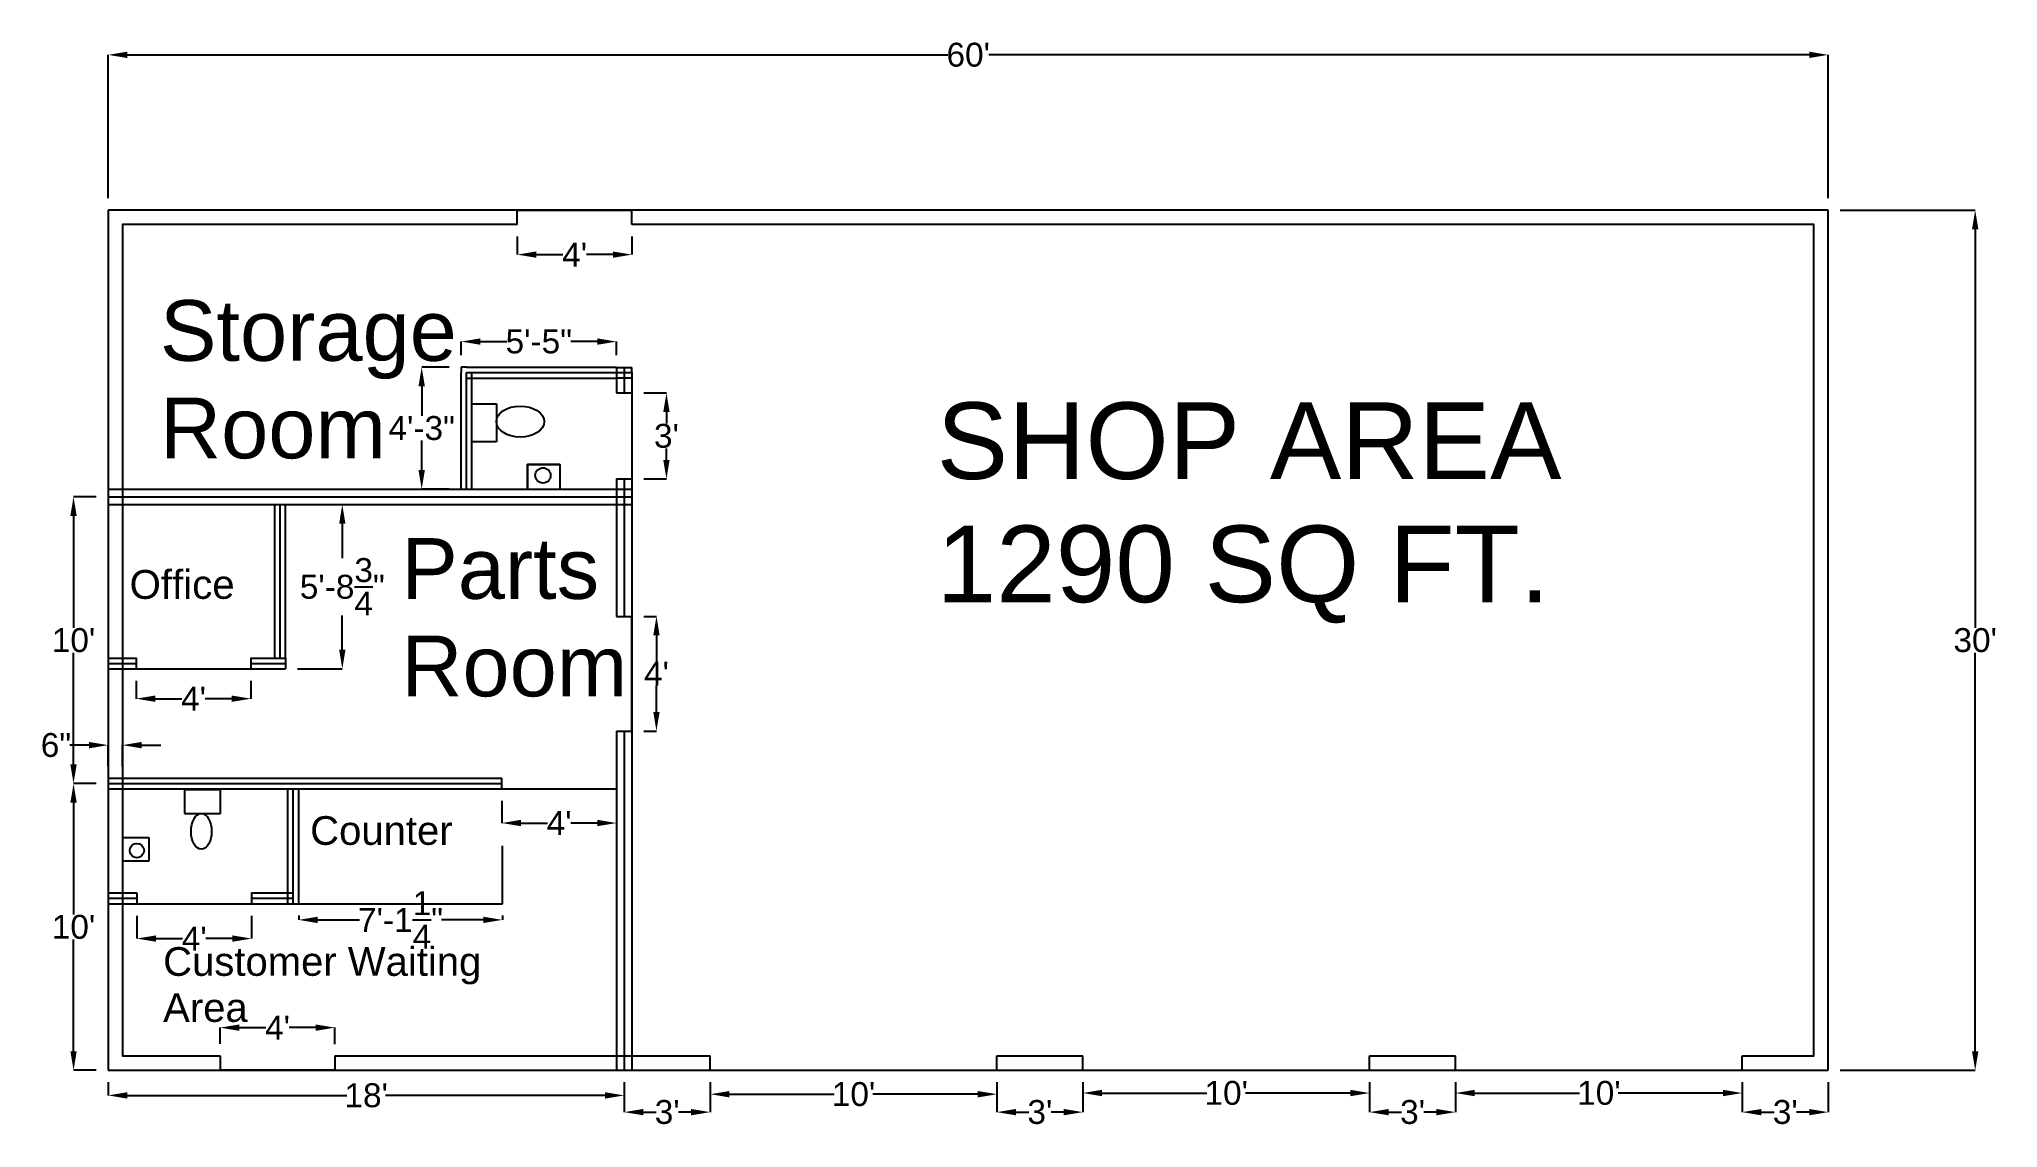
# Model space of a CAD drawing. Header units: inches. Extents: x -26 to 794, y -22 to 434.
import ezdxf

# ---------------------------------------------------------------- set-up
doc = ezdxf.new("R2010")
doc.units = ezdxf.units.IN
doc.header["$MEASUREMENT"] = 0
for name, color, linetype in [('Constuction', 9, 'Continuous'), ('Dimensions', 6, 'Continuous'), ('Object Lines', 5, 'Continuous')]:
    doc.layers.add(name, color=color, linetype=linetype)
doc.styles.get("Standard").update_dxf_attribs({"font": 'arial.ttf'})
doc.dimstyles.new('Mechanical', dxfattribs={"dimtxt": 10, "dimasz": 8, "dimexe": 0, "dimexo": 5, "dimgap": 0.09, "dimtad": 0, "dimtih": 1, "dimtoh": 1, "dimdec": 4, "dimzin": 0, "dimdsep": 46, "dimlunit": 4, "dimtxsty": 'Standard', "dimcen": 0, "dimadec": 0, "dimazin": 0, "dimtfac": 1, "dimtdec": 4, "dimtofl": 0, "dimtmove": 0, "dimatfit": 3, "dimfxl": 1, "dimtolj": 1, "dimtzin": 0, "dimarcsym": 0})

# ---------------------------------------------------------------- blocks, each defined once
blk = doc.blocks.new('*D1')
at = {"layer": 'Defpoints', "color": 0}
for p in [(723, 427.5), (3, 362.5), (723, 362.5)]:
    blk.add_point(p, dxfattribs=at)
at = {"layer": 'Dimensions', "color": 0, "lineweight": -2}
for p, q in [((3, 367.5), (3, 427.5)), ((11, 427.5), (354.4, 427.5)), ((715, 427.5), (371.6, 427.5)), ((723, 367.5), (723, 427.5))]:
    blk.add_line(p, q, dxfattribs=at)
at = {"layer": 'Dimensions', "color": 0}
for points in [[(11, 428.83), (11, 426.17), (3, 427.5)], [(715, 428.83), (715, 426.17), (723, 427.5)]]:
    blk.add_solid(points, dxfattribs=at)
at = {"layer": 'Dimensions', "color": 0, "insert": (363, 427.5), "char_height": 10, "attachment_point": 5}
blk.add_mtext("\\A1;60'", dxfattribs=at)
blk = doc.blocks.new('*D2')
at = {"layer": 'Defpoints', "color": 0}
for p in [(723, 362.5), (723, 2.5), (784.5, 2.5)]:
    blk.add_point(p, dxfattribs=at)
at = {"layer": 'Dimensions', "color": 0, "lineweight": -2}
for p, q in [((728, 362.5), (784.5, 362.5)), ((784.5, 354.5), (784.5, 187.7)), ((784.5, 10.5), (784.5, 177.3)), ((728, 2.5), (784.5, 2.5))]:
    blk.add_line(p, q, dxfattribs=at)
at = {"layer": 'Dimensions', "color": 0}
for points in [[(783.17, 354.5), (785.83, 354.5), (784.5, 362.5)], [(783.17, 10.5), (785.83, 10.5), (784.5, 2.5)]]:
    blk.add_solid(points, dxfattribs=at)
at = {"layer": 'Dimensions', "color": 0, "insert": (784.5, 182.5), "char_height": 10, "attachment_point": 5}
blk.add_mtext("\\A1;30'", dxfattribs=at)
blk = doc.blocks.new('*D3')
at = {"layer": 'Defpoints', "color": 0}
for p in [(219, 2.5), (255, 2.5), (255, -15)]:
    blk.add_point(p, dxfattribs=at)
at = {"layer": 'Dimensions', "color": 0, "lineweight": -2}
for p, q in [((219, -2.5), (219, -15)), ((255, -2.5), (255, -15)), ((227, -15), (232.31, -15)), ((247, -15), (241.69, -15))]:
    blk.add_line(p, q, dxfattribs=at)
at = {"layer": 'Dimensions', "color": 0}
for points in [[(227, -13.67), (227, -16.33), (219, -15)], [(247, -13.67), (247, -16.33), (255, -15)]]:
    blk.add_solid(points, dxfattribs=at)
at = {"layer": 'Dimensions', "color": 0, "insert": (237, -15), "char_height": 10, "attachment_point": 5}
blk.add_mtext("\\A1;3'", dxfattribs=at)
blk = doc.blocks.new('*D4')
at = {"layer": 'Defpoints', "color": 0}
for p in [(375, 2.5), (411, 2.5), (411, -15)]:
    blk.add_point(p, dxfattribs=at)
at = {"layer": 'Dimensions', "color": 0, "lineweight": -2}
for p, q in [((375, -2.5), (375, -15)), ((411, -2.5), (411, -15)), ((383, -15), (388.31, -15)), ((403, -15), (397.69, -15))]:
    blk.add_line(p, q, dxfattribs=at)
at = {"layer": 'Dimensions', "color": 0}
for points in [[(383, -13.67), (383, -16.33), (375, -15)], [(403, -13.67), (403, -16.33), (411, -15)]]:
    blk.add_solid(points, dxfattribs=at)
at = {"layer": 'Dimensions', "color": 0, "insert": (393, -15), "char_height": 10, "attachment_point": 5}
blk.add_mtext("\\A1;3'", dxfattribs=at)
blk = doc.blocks.new('*D5')
at = {"layer": 'Defpoints', "color": 0}
for p in [(255, 2.5), (375, 2.5), (375, -7.5)]:
    blk.add_point(p, dxfattribs=at)
at = {"layer": 'Dimensions', "color": 0, "lineweight": -2}
for p, q in [((255, -2.5), (255, -7.5)), ((263, -7.5), (306.89, -7.5)), ((367, -7.5), (323.11, -7.5)), ((375, -2.5), (375, -7.5))]:
    blk.add_line(p, q, dxfattribs=at)
at = {"layer": 'Dimensions', "color": 0}
for points in [[(263, -6.17), (263, -8.83), (255, -7.5)], [(367, -6.17), (367, -8.83), (375, -7.5)]]:
    blk.add_solid(points, dxfattribs=at)
at = {"layer": 'Dimensions', "color": 0, "insert": (315, -7.5), "char_height": 10, "attachment_point": 5}
blk.add_mtext("\\A1;10'", dxfattribs=at)
blk = doc.blocks.new('*D6')
at = {"layer": 'Defpoints', "color": 0}
for p in [(411, 2.5), (531, 2.5), (531, -7)]:
    blk.add_point(p, dxfattribs=at)
at = {"layer": 'Dimensions', "color": 0, "lineweight": -2}
for p, q in [((411, -2.5), (411, -7)), ((419, -7), (462.89, -7)), ((523, -7), (479.11, -7)), ((531, -2.5), (531, -7))]:
    blk.add_line(p, q, dxfattribs=at)
at = {"layer": 'Dimensions', "color": 0}
for points in [[(419, -5.67), (419, -8.33), (411, -7)], [(523, -5.67), (523, -8.33), (531, -7)]]:
    blk.add_solid(points, dxfattribs=at)
at = {"layer": 'Dimensions', "color": 0, "insert": (471, -7), "char_height": 10, "attachment_point": 5}
blk.add_mtext("\\A1;10'", dxfattribs=at)
blk = doc.blocks.new('*D7')
at = {"layer": 'Defpoints', "color": 0}
for p in [(531, 2.5), (567, 2.5), (567, -15)]:
    blk.add_point(p, dxfattribs=at)
at = {"layer": 'Dimensions', "color": 0, "lineweight": -2}
for p, q in [((531, -2.5), (531, -15)), ((567, -2.5), (567, -15)), ((539, -15), (544.31, -15)), ((559, -15), (553.69, -15))]:
    blk.add_line(p, q, dxfattribs=at)
at = {"layer": 'Dimensions', "color": 0}
for points in [[(539, -13.67), (539, -16.33), (531, -15)], [(559, -13.67), (559, -16.33), (567, -15)]]:
    blk.add_solid(points, dxfattribs=at)
at = {"layer": 'Dimensions', "color": 0, "insert": (549, -15), "char_height": 10, "attachment_point": 5}
blk.add_mtext("\\A1;3'", dxfattribs=at)
blk = doc.blocks.new('*D8')
at = {"layer": 'Defpoints', "color": 0}
for p in [(567, 2.5), (687, 2.5), (687, -7)]:
    blk.add_point(p, dxfattribs=at)
at = {"layer": 'Dimensions', "color": 0, "lineweight": -2}
for p, q in [((567, -2.5), (567, -7)), ((575, -7), (618.89, -7)), ((679, -7), (635.11, -7)), ((687, -2.5), (687, -7))]:
    blk.add_line(p, q, dxfattribs=at)
at = {"layer": 'Dimensions', "color": 0}
for points in [[(575, -5.67), (575, -8.33), (567, -7)], [(679, -5.67), (679, -8.33), (687, -7)]]:
    blk.add_solid(points, dxfattribs=at)
at = {"layer": 'Dimensions', "color": 0, "insert": (627, -7), "char_height": 10, "attachment_point": 5}
blk.add_mtext("\\A1;10'", dxfattribs=at)
blk = doc.blocks.new('*D9')
at = {"layer": 'Defpoints', "color": 0}
for p in [(687, 2.5), (723, 2.5), (723, -15)]:
    blk.add_point(p, dxfattribs=at)
at = {"layer": 'Dimensions', "color": 0, "lineweight": -2}
for p, q in [((687, -2.5), (687, -15)), ((723, -2.5), (723, -15)), ((695, -15), (700.31, -15)), ((715, -15), (709.69, -15))]:
    blk.add_line(p, q, dxfattribs=at)
at = {"layer": 'Dimensions', "color": 0}
for points in [[(695, -13.67), (695, -16.33), (687, -15)], [(715, -13.67), (715, -16.33), (723, -15)]]:
    blk.add_solid(points, dxfattribs=at)
at = {"layer": 'Dimensions', "color": 0, "insert": (705, -15), "char_height": 10, "attachment_point": 5}
blk.add_mtext("\\A1;3'", dxfattribs=at)
blk = doc.blocks.new('*D10')
at = {"layer": 'Defpoints', "color": 0}
for p in [(3, 2.5), (219, 2.5), (219, -8)]:
    blk.add_point(p, dxfattribs=at)
at = {"layer": 'Dimensions', "color": 0, "lineweight": -2}
for p, q in [((3, -2.5), (3, -8)), ((11, -8), (102.89, -8)), ((211, -8), (119.11, -8)), ((219, -2.5), (219, -8))]:
    blk.add_line(p, q, dxfattribs=at)
at = {"layer": 'Dimensions', "color": 0}
for points in [[(11, -6.67), (11, -9.33), (3, -8)], [(211, -6.67), (211, -9.33), (219, -8)]]:
    blk.add_solid(points, dxfattribs=at)
at = {"layer": 'Dimensions', "color": 0, "insert": (111, -8), "char_height": 10, "attachment_point": 5}
blk.add_mtext("\\A1;18'", dxfattribs=at)
blk = doc.blocks.new('*D11')
at = {"layer": 'Defpoints', "color": 0}
for p in [(-11.5, 242.5), (3, 242.5), (3, 122.5)]:
    blk.add_point(p, dxfattribs=at)
at = {"layer": 'Dimensions', "color": 0, "lineweight": -2}
for p, q in [((-2, 242.5), (-11.5, 242.5)), ((-11.5, 234.5), (-11.5, 187.7)), ((-11.5, 130.5), (-11.5, 177.3)), ((-2, 122.5), (-11.5, 122.5))]:
    blk.add_line(p, q, dxfattribs=at)
at = {"layer": 'Dimensions', "color": 0}
for points in [[(-12.83, 234.5), (-10.17, 234.5), (-11.5, 242.5)], [(-12.83, 130.5), (-10.17, 130.5), (-11.5, 122.5)]]:
    blk.add_solid(points, dxfattribs=at)
at = {"layer": 'Dimensions', "color": 0, "insert": (-11.5, 182.5), "char_height": 10, "attachment_point": 5}
blk.add_mtext("\\A1;10'", dxfattribs=at)
blk = doc.blocks.new('*D12')
at = {"layer": 'Defpoints', "color": 0}
for p in [(-11.5, 122.5), (3, 122.5), (3, 2.5)]:
    blk.add_point(p, dxfattribs=at)
at = {"layer": 'Dimensions', "color": 0, "lineweight": -2}
for p, q in [((-2, 122.5), (-11.5, 122.5)), ((-11.5, 114.5), (-11.5, 67.7)), ((-11.5, 10.5), (-11.5, 57.3)), ((-2, 2.5), (-11.5, 2.5))]:
    blk.add_line(p, q, dxfattribs=at)
at = {"layer": 'Dimensions', "color": 0}
for points in [[(-12.83, 114.5), (-10.17, 114.5), (-11.5, 122.5)], [(-12.83, 10.5), (-10.17, 10.5), (-11.5, 2.5)]]:
    blk.add_solid(points, dxfattribs=at)
at = {"layer": 'Dimensions', "color": 0, "insert": (-11.5, 62.5), "char_height": 10, "attachment_point": 5}
blk.add_mtext("\\A1;10'", dxfattribs=at)
blk = doc.blocks.new('*D13')
at = {"layer": 'Defpoints', "color": 0}
for p in [(167.75, 120.25), (215.75, 120.25), (215.75, 106)]:
    blk.add_point(p, dxfattribs=at)
at = {"layer": 'Dimensions', "color": 0, "lineweight": -2}
for p, q in [((167.75, 115.25), (167.75, 106)), ((215.75, 115.25), (215.75, 106)), ((175.75, 106), (186.86, 106)), ((207.75, 106), (196.64, 106))]:
    blk.add_line(p, q, dxfattribs=at)
at = {"layer": 'Dimensions', "color": 0}
for points in [[(175.75, 107.33), (175.75, 104.67), (167.75, 106)], [(207.75, 107.33), (207.75, 104.67), (215.75, 106)]]:
    blk.add_solid(points, dxfattribs=at)
at = {"layer": 'Dimensions', "color": 0, "insert": (191.75, 106), "char_height": 10, "attachment_point": 5}
blk.add_mtext("\\A1;4'", dxfattribs=at)
blk = doc.blocks.new('*D14')
at = {"layer": 'Defpoints', "color": 0}
for p in [(222.25, 192.5), (232.5, 192.5), (222.25, 144.5)]:
    blk.add_point(p, dxfattribs=at)
at = {"layer": 'Dimensions', "color": 0, "lineweight": -2}
for p, q in [((227.25, 192.5), (232.5, 192.5)), ((232.5, 184.5), (232.5, 173.59)), ((232.5, 152.5), (232.5, 163.41)), ((227.25, 144.5), (232.5, 144.5))]:
    blk.add_line(p, q, dxfattribs=at)
at = {"layer": 'Dimensions', "color": 0}
for points in [[(231.17, 184.5), (233.83, 184.5), (232.5, 192.5)], [(231.17, 152.5), (233.83, 152.5), (232.5, 144.5)]]:
    blk.add_solid(points, dxfattribs=at)
at = {"layer": 'Dimensions', "color": 0, "insert": (232.5, 168.5), "char_height": 10, "attachment_point": 5}
blk.add_mtext("\\A1;4'", dxfattribs=at)
blk = doc.blocks.new('*D16')
at = {"layer": 'Defpoints', "color": 0}
for p in [(215.75, 307.5), (150.75, 296.75), (215.75, 296.75)]:
    blk.add_point(p, dxfattribs=at)
at = {"layer": 'Dimensions', "color": 0, "lineweight": -2}
for p, q in [((150.75, 301.75), (150.75, 307.5)), ((158.75, 307.5), (169.87, 307.5)), ((207.75, 307.5), (196.63, 307.5)), ((215.75, 301.75), (215.75, 307.5))]:
    blk.add_line(p, q, dxfattribs=at)
at = {"layer": 'Dimensions', "color": 0}
for points in [[(158.75, 308.83), (158.75, 306.17), (150.75, 307.5)], [(207.75, 308.83), (207.75, 306.17), (215.75, 307.5)]]:
    blk.add_solid(points, dxfattribs=at)
at = {"layer": 'Dimensions', "color": 0, "insert": (183.25, 307.5), "char_height": 10, "attachment_point": 5}
blk.add_mtext('\\A1;5\'-5"', dxfattribs=at)
blk = doc.blocks.new('*D17')
at = {"layer": 'Defpoints', "color": 0}
for p in [(77.25, 239.25), (101, 239.25), (77.25, 170.5)]:
    blk.add_point(p, dxfattribs=at)
at = {"layer": 'Dimensions', "color": 0, "lineweight": -2}
for p, q in [((82.25, 239.25), (101, 239.25)), ((101, 231.25), (101, 216.83)), ((101, 178.5), (101, 192.92)), ((82.25, 170.5), (101, 170.5))]:
    blk.add_line(p, q, dxfattribs=at)
at = {"layer": 'Dimensions', "color": 0}
for points in [[(99.67, 231.25), (102.33, 231.25), (101, 239.25)], [(99.67, 178.5), (102.33, 178.5), (101, 170.5)]]:
    blk.add_solid(points, dxfattribs=at)
at = {"layer": 'Dimensions', "color": 0, "insert": (101, 204.88), "char_height": 10, "attachment_point": 5}
blk.add_mtext('\\A1;5\'-8{\\H1.000000x;\\S3/4;}"', dxfattribs=at)
blk = doc.blocks.new('*D19')
at = {"layer": 'Defpoints', "color": 0}
for p in [(150.75, 296.75), (134.23, 245.75), (150.75, 245.75)]:
    blk.add_point(p, dxfattribs=at)
at = {"layer": 'Dimensions', "color": 0, "lineweight": -2}
for p, q in [((145.75, 296.75), (134.23, 296.75)), ((134.23, 288.75), (134.23, 276.45)), ((134.23, 253.75), (134.23, 266.05)), ((145.75, 245.75), (134.23, 245.75))]:
    blk.add_line(p, q, dxfattribs=at)
at = {"layer": 'Dimensions', "color": 0}
for points in [[(132.9, 288.75), (135.57, 288.75), (134.23, 296.75)], [(132.9, 253.75), (135.57, 253.75), (134.23, 245.75)]]:
    blk.add_solid(points, dxfattribs=at)
at = {"layer": 'Dimensions', "color": 0, "insert": (134.23, 271.25), "char_height": 10, "attachment_point": 5}
blk.add_mtext('\\A1;4\'-3"', dxfattribs=at)
blk = doc.blocks.new('*D24')
at = {"layer": 'Defpoints', "color": 0}
for p in [(15.03, 72.22), (63.03, 72.22), (63.03, 57.64)]:
    blk.add_point(p, dxfattribs=at)
at = {"layer": 'Dimensions', "color": 0, "lineweight": -2}
for p, q in [((15.03, 67.22), (15.03, 57.64)), ((63.03, 67.22), (63.03, 57.64)), ((23.03, 57.64), (34.14, 57.64)), ((55.03, 57.64), (43.93, 57.64))]:
    blk.add_line(p, q, dxfattribs=at)
at = {"layer": 'Dimensions', "color": 0}
for points in [[(23.03, 58.97), (23.03, 56.31), (15.03, 57.64)], [(55.03, 58.97), (55.03, 56.31), (63.03, 57.64)]]:
    blk.add_solid(points, dxfattribs=at)
at = {"layer": 'Dimensions', "color": 0, "insert": (39.03, 57.64), "char_height": 10, "attachment_point": 5}
blk.add_mtext("\\A1;4'", dxfattribs=at)
blk = doc.blocks.new('*D25')
at = {"layer": 'Defpoints', "color": 0}
for p in [(14.73, 170.47), (62.73, 170.5), (62.73, 158.04)]:
    blk.add_point(p, dxfattribs=at)
at = {"layer": 'Dimensions', "color": 0, "lineweight": -2}
for p, q in [((14.73, 165.47), (14.73, 158.04)), ((62.73, 165.5), (62.73, 158.04)), ((22.73, 158.04), (33.84, 158.04)), ((54.73, 158.04), (43.62, 158.04))]:
    blk.add_line(p, q, dxfattribs=at)
at = {"layer": 'Dimensions', "color": 0}
for points in [[(22.73, 159.37), (22.73, 156.7), (14.73, 158.04)], [(54.73, 159.37), (54.73, 156.7), (62.73, 158.04)]]:
    blk.add_solid(points, dxfattribs=at)
at = {"layer": 'Dimensions', "color": 0, "insert": (38.73, 158.04), "char_height": 10, "attachment_point": 5}
blk.add_mtext("\\A1;4'", dxfattribs=at)
blk = doc.blocks.new('*D26')
at = {"layer": 'Defpoints', "color": 0}
for p in [(222.26, 286), (222.25, 250), (236.68, 250)]:
    blk.add_point(p, dxfattribs=at)
at = {"layer": 'Dimensions', "color": 0, "lineweight": -2}
for p, q in [((227.26, 286), (236.68, 286)), ((236.68, 278), (236.68, 273.2)), ((236.68, 258), (236.68, 262.8)), ((227.25, 250), (236.68, 250))]:
    blk.add_line(p, q, dxfattribs=at)
at = {"layer": 'Dimensions', "color": 0}
for points in [[(235.35, 278), (238.01, 278), (236.68, 286)], [(235.35, 258), (238.01, 258), (236.68, 250)]]:
    blk.add_solid(points, dxfattribs=at)
at = {"layer": 'Dimensions', "color": 0, "insert": (236.68, 268), "char_height": 10, "attachment_point": 5}
blk.add_mtext("\\A1;3'", dxfattribs=at)
blk = doc.blocks.new('*D30')
at = {"layer": 'Defpoints', "color": 0}
for p in [(174.25, 356.5), (222.25, 356.5), (222.25, 343.89)]:
    blk.add_point(p, dxfattribs=at)
at = {"layer": 'Dimensions', "color": 0, "lineweight": -2}
for p, q in [((174.25, 351.5), (174.25, 343.89)), ((222.25, 351.5), (222.25, 343.89)), ((182.25, 343.89), (193.36, 343.89)), ((214.25, 343.89), (203.15, 343.89))]:
    blk.add_line(p, q, dxfattribs=at)
at = {"layer": 'Dimensions', "color": 0}
for points in [[(182.25, 345.22), (182.25, 342.56), (174.25, 343.89)], [(214.25, 345.22), (214.25, 342.56), (222.25, 343.89)]]:
    blk.add_solid(points, dxfattribs=at)
at = {"layer": 'Dimensions', "color": 0, "insert": (198.25, 343.89), "char_height": 10, "attachment_point": 5}
blk.add_mtext("\\A1;4'", dxfattribs=at)
blk = doc.blocks.new('*D31')
at = {"layer": 'Defpoints', "color": 0}
for p in [(3, 138.6), (3, 124.75), (9, 124.75)]:
    blk.add_point(p, dxfattribs=at)
at = {"layer": 'Dimensions', "color": 0, "lineweight": -2}
for p, q in [((-5, 138.6), (-13, 138.6)), ((3, 129.75), (3, 138.6)), ((9, 129.75), (9, 138.6)), ((17, 138.6), (25, 138.6))]:
    blk.add_line(p, q, dxfattribs=at)
at = {"layer": 'Dimensions', "color": 0}
for points in [[(-5, 139.94), (-5, 137.27), (3, 138.6)], [(17, 139.94), (17, 137.27), (9, 138.6)]]:
    blk.add_solid(points, dxfattribs=at)
at = {"layer": 'Dimensions', "color": 0, "insert": (-18.86, 138.6), "char_height": 10, "attachment_point": 5}
blk.add_mtext('\\A1;6"', dxfattribs=at)
blk = doc.blocks.new('*D32')
at = {"layer": 'Defpoints', "color": 0}
for p in [(97.89, 20.37), (49.89, 8.61), (97.89, 8.5)]:
    blk.add_point(p, dxfattribs=at)
at = {"layer": 'Dimensions', "color": 0, "lineweight": -2}
for p, q in [((49.89, 13.61), (49.89, 20.37)), ((57.89, 20.37), (69, 20.37)), ((89.89, 20.37), (78.78, 20.37)), ((97.89, 13.5), (97.89, 20.37))]:
    blk.add_line(p, q, dxfattribs=at)
at = {"layer": 'Dimensions', "color": 0}
for points in [[(57.89, 21.7), (57.89, 19.04), (49.89, 20.37)], [(89.89, 21.7), (89.89, 19.04), (97.89, 20.37)]]:
    blk.add_solid(points, dxfattribs=at)
at = {"layer": 'Dimensions', "color": 0, "insert": (73.89, 20.37), "char_height": 10, "attachment_point": 5}
blk.add_mtext("\\A1;4'", dxfattribs=at)
blk = doc.blocks.new('*D34')
at = {"layer": 'Defpoints', "color": 0}
for p in [(82.75, 72.25), (168, 72.25), (168, 65.46)]:
    blk.add_point(p, dxfattribs=at)
at = {"layer": 'Dimensions', "color": 0, "lineweight": -2}
for p, q in [((82.75, 67.25), (82.75, 65.46)), ((168, 67.25), (168, 65.46)), ((90.75, 65.46), (108.24, 65.46)), ((160, 65.46), (142.51, 65.46))]:
    blk.add_line(p, q, dxfattribs=at)
at = {"layer": 'Dimensions', "color": 0}
for points in [[(90.75, 66.8), (90.75, 64.13), (82.75, 65.46)], [(160, 66.8), (160, 64.13), (168, 65.46)]]:
    blk.add_solid(points, dxfattribs=at)
at = {"layer": 'Dimensions', "color": 0, "insert": (125.38, 65.46), "char_height": 10, "attachment_point": 5}
blk.add_mtext('\\A1;7\'-1{\\H1.000000x;\\S1/4;}"', dxfattribs=at)

msp = doc.modelspace()

# ---------------------------------------------------------------- linework, layer by layer
at = {"layer": 'Constuction', "color": 7}
for p, q in [((723, 362.5), (3, 362.5)), ((3, 362.5), (3, 2.5)), ((723, 2.5), (723, 362.5)), ((153, 296.75), (150.75, 296.75)), ((150.75, 296.75), (150.75, 294.5)), ((153, 296.75), (215.75, 296.75)), ((215.74215, 296.71966), (222.22546, 296.71966)), ((215.75, 296.75), (215.75, 286.00249)), ((219, 296.71966), (219, 286.00249)), ((222.25349, 294.48911), (222.25349, 296.71402)), ((150.75, 245.75), (150.75, 294.5)), ((153, 245.75), (153, 294.5)), ((153, 294.5), (215.75, 294.5)), ((153, 292.25), (215.75, 292.25)), ((155.25, 245.75), (155.25, 294.5)), ((215.74215, 294.49242), (222.24911, 294.49242)), ((215.74215, 292.26519), (222.29262, 292.26519)), ((222.25, 294.49242), (222.25, 2.5)), ((215.75, 250.00249), (215.75, 192.5)), ((219, 250.00249), (219, 192.5)), ((3, 245.75), (222.25, 245.75)), ((3, 242.5), (222.25, 242.5)), ((3, 239.25), (222.25, 239.25)), ((72.75, 175), (72.75, 239.25)), ((75, 175), (75, 239.25)), ((77.25, 175), (77.25, 239.25)), ((3, 175), (14.728, 175)), ((3, 172.75), (14.728, 172.75)), ((62.728, 175), (77.25, 175)), ((62.728, 172.75), (77.25, 172.75)), ((77.25, 175), (77.25, 172.75)), ((77.25, 172.75), (77.25, 170.5)), ((3, 170.5), (77.25, 170.5)), ((215.75, 144.5), (215.75, 2.5)), ((219, 144.5), (219, 2.5)), ((3, 124.75), (167.75, 124.75)), ((3, 122.5), (167.75, 122.5)), ((3, 120.25), (215.75, 120.25)), ((78.25, 72.25), (78.25, 120.25)), ((80.5, 72.25), (80.5, 120.25)), ((82.75, 72.25), (82.75, 120.25)), ((168, 72.25), (168, 96.5)), ((3, 76.75), (15.03404, 76.75)), ((3, 74.5), (15.03404, 74.5)), ((63.03404, 76.75), (74.25, 76.75)), ((63.03404, 74.5), (74.25, 74.5)), ((74.25, 76.75), (80.5, 76.75)), ((74.25, 74.5), (80.5, 74.5)), ((3, 72.25), (168, 72.25)), ((3, 2.5), (723, 2.5))]:
    msp.add_line(p, q, dxfattribs=at)
at = {"layer": 'Constuction'}
for p, q in [((153, 296.75), (215.75, 296.75)), ((153, 296.75), (215.75, 296.75)), ((153, 296.75), (215.75, 296.75)), ((153, 296.75), (215.75, 296.75)), ((153, 296.75), (215.75, 296.75)), ((150.75, 245.75), (150.75, 294.5)), ((150.75, 245.75), (150.75, 294.5)), ((3, 245.75), (222.25, 245.75)), ((3, 245.75), (222.25, 245.75)), ((3, 245.75), (222.25, 245.75)), ((3, 124.75), (167.75, 124.75)), ((3, 76.75), (15.03404, 76.75)), ((63.03404, 76.75), (74.25, 76.75))]:
    msp.add_line(p, q, dxfattribs=at)
at = {"layer": 'Constuction', "color": 5}
for p, q in [((222.25, 192.5), (222.25, 144.5)), ((14.728, 175.07389), (14.728, 170.4672)), ((62.728, 175.07389), (62.728, 170.4672)), ((167.75, 120.25), (167.75, 124.75)), ((255, 2.5), (255, 8.5)), ((375, 2.5), (375, 8.5)), ((411, 2.5), (411, 8.5)), ((531, 2.5), (531, 8.5)), ((567, 2.5), (567, 8.5)), ((687, 2.5), (687, 8.5))]:
    msp.add_line(p, q, dxfattribs=at)
at = {"layer": 'Constuction', "color": 1}
for p, q in [((35, 120), (35, 110)), ((50, 110), (50, 120)), ((35, 110), (50, 110)), ((9.5, 100), (20, 100)), ((20, 100), (20, 90)), ((20, 90), (9.5, 90))]:
    msp.add_line(p, q, dxfattribs=at)
at = {"layer": 'Constuction', "color": 7}
for points in [[(174.25349, 356.5), (9, 356.5), (9, 8.5), (49.89184, 8.5)], [(687, 8.5), (717, 8.5), (717, 356.5), (222.25349, 356.5)], [(97.89184, 8.5), (255, 8.5)]]:
    msp.add_lwpolyline(points, dxfattribs=at)
at = {"layer": 'Constuction'}
msp.add_lwpolyline([(35, 120), (50, 120), (50, 120), (35, 120)], close=True, dxfattribs=at)
for points in [[(375, 8.5), (411, 8.5)], [(531, 8.5), (567, 8.5)]]:
    msp.add_lwpolyline(points, dxfattribs=at)
at = {"layer": 'Constuction', "color": 1}
msp.add_circle((15, 94.5), 3, dxfattribs=at)
msp.add_ellipse((42, 102.5), major_axis=(0, 7.5), ratio=0.573488351, dxfattribs=at)
at = {"layer": 'Dimensions', "color": 5}
for p, q in [((174.25349, 356.5), (174.25349, 362.5)), ((222.25349, 356.5), (222.25349, 362.5)), ((215.72922, 286.00249), (222.25539, 286.00249)), ((215.72922, 250.00249), (222.25539, 250.00249))]:
    msp.add_line(p, q, dxfattribs=at)
at = {"layer": 'Dimensions', "color": 1}
for p, q in [((155.5, 281.5), (165.5, 281.5)), ((165.5, 281.5), (165.5, 265.5)), ((165.5, 265.5), (155.5, 265.5)), ((192, 256), (192, 245.75))]:
    msp.add_line(p, q, dxfattribs=at)
at = {"layer": 'Dimensions'}
for p, q in [((222.25, 144.5), (222.25, 192.5)), ((49.89184, 8.61347), (49.89184, 2.70233)), ((97.89184, 8.61347), (97.89184, 2.70233))]:
    msp.add_line(p, q, dxfattribs=at)
at = {"layer": 'Dimensions', "color": 1}
for points in [[(178.5, 246), (178.5, 246), (178.5, 256), (178.5, 256)], [(178.5, 256), (192, 256), (192, 256), (178.5, 256)]]:
    msp.add_lwpolyline(points, close=True, dxfattribs=at)
msp.add_circle((185, 251.5), 3.20156, dxfattribs=at)
msp.add_ellipse((175.5, 274), major_axis=(-10, 0), ratio=0.651920241, dxfattribs=at)
at = {"layer": 'Object Lines'}
for p, q in [((174.25349, 362.5), (222.25349, 362.5)), ((222.25539, 286.00249), (222.25539, 250.00249)), ((215.75, 192.5), (222.25, 192.5)), ((14.728, 170.4672), (62.728, 170.5)), ((215.75, 144.5), (222.25, 144.5)), ((215.75, 124.75), (215.75, 120.25)), ((167.75, 120.25), (215.75, 120.25)), ((3, 76.75), (3, 76.75)), ((15.03404, 76.76048), (15.03404, 72.22498)), ((63.03404, 76.76048), (63.03404, 72.22498)), ((15.03404, 72.22498), (63.03404, 72.25)), ((49.89184, 8.61347), (49.89184, 2.70233)), ((97.89184, 8.61347), (97.89184, 2.70233)), ((49.89184, 2.70233), (97.89184, 2.70233)), ((255, 2.5), (375, 2.5)), ((411, 2.5), (531, 2.5)), ((567, 2.5), (687, 2.5))]:
    msp.add_line(p, q, dxfattribs=at)

# ---------------------------------------------------------------- texts
for s, height, p in [('Storage', 25.40518, (24.66118, 299.44383)), ('Room', 25.40518, (24.66118, 258.63265)), ('SHOP AREA', 32.090753, (349.78437, 249.97059)), ('1290 SQ FT.', 32.0907528, (349.78437, 198.41962)), ('Parts', 25.40518, (125.67682, 199.82879)), ('Office', 12.0625, (11.9506, 199.82879)), ('Room', 25.40518, (125.67682, 159.0176)), ('Counter', 12, (87.54509, 96.87096)), ('Customer Waiting', 12, (25.99913, 42.04925)), ('Area', 12, (25.99913, 22.77231))]:
    msp.add_text(s, height=height, dxfattribs=at).set_placement(p)

# ---------------------------------------------------------------- dimensions: what is measured, and where the dimension line sits
at = {"layer": 'Dimensions'}
for base, p1, p2, picture, middle in [((723, 427.5), (3, 362.5), (723, 362.5), '*D1', (363, 427.5)), ((222.25349, 343.89091), (174.25349, 356.5), (222.25349, 356.5), '*D30', (198.25349, 343.89091)), ((215.75, 307.5), (150.75, 296.75), (215.75, 296.75), '*D16', (183.25, 307.5)), ((62.728, 158.03807), (14.728, 170.4672), (62.728, 170.5), '*D25', (38.728, 158.03807)), ((3, 138.60219), (9, 124.75), (3, 124.75), '*D31', (-18.86422, 138.60219)), ((215.75, 106), (167.75, 120.25), (215.75, 120.25), '*D13', (191.75, 106)), ((168, 65.4626), (82.75, 72.25), (168, 72.25), '*D34', (125.375, 65.4626)), ((63.03404, 57.63981), (15.03404, 72.22498), (63.03404, 72.22498), '*D24', (39.03404, 57.63981)), ((97.89184, 20.37081), (49.89184, 8.61347), (97.89184, 8.5), '*D32', (73.89184, 20.37081)), ((219, -8), (3, 2.5), (219, 2.5), '*D10', (111, -8)), ((255, -15), (219, 2.5), (255, 2.5), '*D3', (237, -15)), ((375, -7.5), (255, 2.5), (375, 2.5), '*D5', (315, -7.5)), ((411, -15), (375, 2.5), (411, 2.5), '*D4', (393, -15)), ((531, -7), (411, 2.5), (531, 2.5), '*D6', (471, -7)), ((567, -15), (531, 2.5), (567, 2.5), '*D7', (549, -15)), ((687, -7), (567, 2.5), (687, 2.5), '*D8', (627, -7)), ((723, -15), (687, 2.5), (723, 2.5), '*D9', (705, -15))]:
    dim = msp.add_linear_dim(base=base, p1=p1, p2=p2, dimstyle='Mechanical', dxfattribs=at)
    dim.commit()
    dim.dimension.update_dxf_attribs({"geometry": picture, "text_midpoint": middle})
for base, p1, p2, picture, middle in [((784.5, 2.5), (723, 362.5), (723, 2.5), '*D2', (784.5, 182.5)), ((134.23187, 245.75), (150.75, 296.75), (150.75, 245.75), '*D19', (134.23187, 271.25)), ((236.68154, 250.00249), (222.25539, 286.00249), (222.25, 250.00249), '*D26', (236.68154, 268.00249)), ((-11.5, 242.5), (3, 122.5), (3, 242.5), '*D11', (-11.5, 182.5)), ((101, 239.25), (77.25, 170.5), (77.25, 239.25), '*D17', (101, 204.875)), ((232.5, 192.5), (222.25, 144.5), (222.25, 192.5), '*D14', (232.5, 168.5)), ((-11.5, 122.5), (3, 2.5), (3, 122.5), '*D12', (-11.5, 62.5))]:
    dim = msp.add_linear_dim(base=base, p1=p1, p2=p2, angle=90, dimstyle='Mechanical', dxfattribs=at)
    dim.commit()
    dim.dimension.update_dxf_attribs({"geometry": picture, "text_midpoint": middle})

doc.saveas('drawing.dxf')
